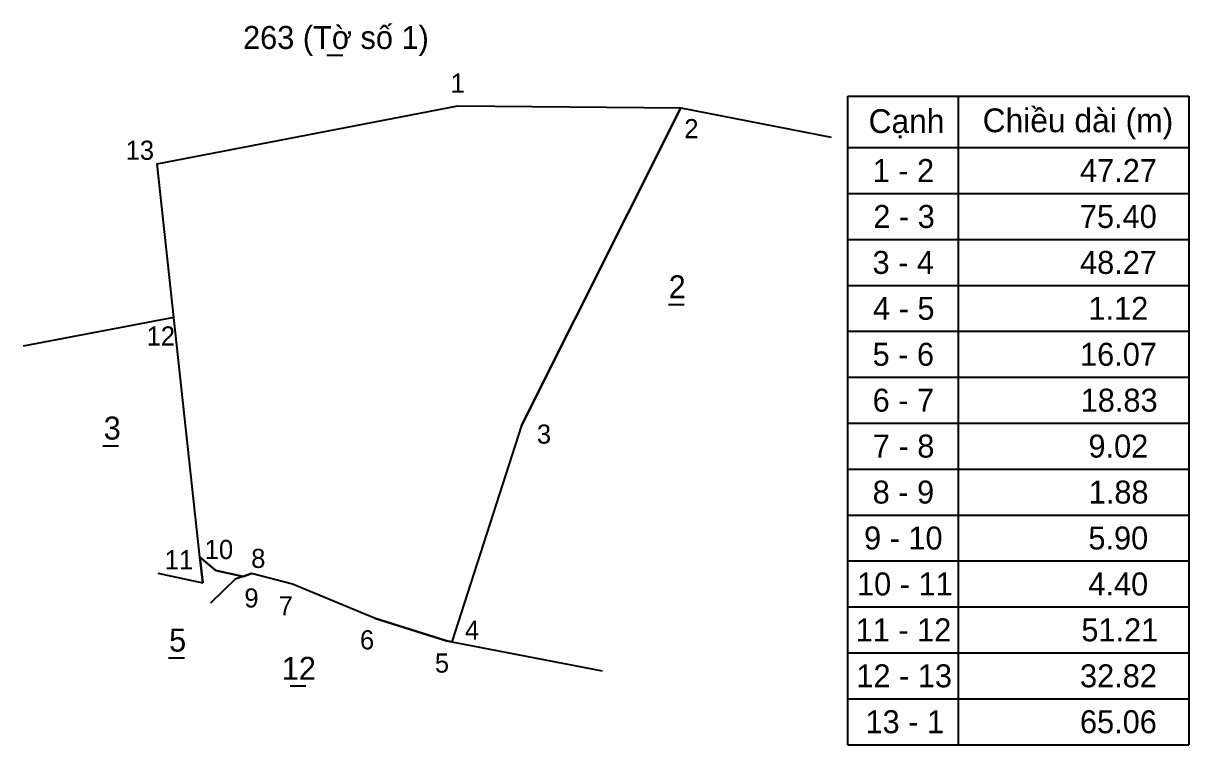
# Model space of a CAD drawing. Extents: x 535764 to 538391, y 1839094 to 1839593.
# Drawn here: x 535763.8 to 536011.2, y 1839330.5 to 1839483.7 of the extents above; entities that cross this region are included whole.
import ezdxf

# ---------------------------------------------------------------- set-up
doc = ezdxf.new("R2010")
doc.units = 0
doc.layers.add('Level 5', color=7, linetype='Continuous')

msp = doc.modelspace()

# ---------------------------------------------------------------- linework, layer by layer
at = {"layer": 'Level 5'}
for p, q in [((535828.23, 1839476.97), (535831.6, 1839476.97)), ((535938.84, 1839468.22), (536011.18, 1839468.22)), ((535938.84, 1839330.52), (535938.84, 1839468.22)), ((535962.25, 1839468.22), (535962.25, 1839330.52)), ((536011.18, 1839468.22), (536011.18, 1839330.52)), ((535869.56, 1839398.33), (535903.35, 1839465.73)), ((535903.35, 1839465.73), (535935.27, 1839459.55)), ((535938.84, 1839457.33), (536011.18, 1839457.33)), ((535938.84, 1839447.57), (536011.18, 1839447.57)), ((535938.84, 1839437.82), (536011.18, 1839437.82)), ((535938.84, 1839428.06), (536011.18, 1839428.06)), ((535900.75, 1839424.01), (535904.12, 1839424.01)), ((535795.76, 1839421.24), (535763.81, 1839415.18)), ((535938.84, 1839418.31), (536011.18, 1839418.31)), ((535938.84, 1839408.56), (536011.18, 1839408.56)), ((535938.84, 1839398.8), (536011.18, 1839398.8)), ((535780.69, 1839394.02), (535784.05, 1839394.02)), ((535938.84, 1839389.05), (536011.18, 1839389.05)), ((535938.84, 1839379.29), (536011.18, 1839379.29)), ((535801.31, 1839370.33), (535801.9, 1839364.93)), ((535801.9, 1839364.93), (535801.31, 1839370.33)), ((535938.84, 1839369.54), (536011.18, 1839369.54)), ((535792.37, 1839366.94), (535801.9, 1839364.93)), ((535803.61, 1839360.66), (535808.78, 1839365.67)), ((535808.78, 1839365.67), (535803.61, 1839360.66)), ((535810.45, 1839366.27), (535808.78, 1839365.67)), ((535810.45, 1839366.27), (535812.22, 1839366.91)), ((535938.84, 1839359.78), (536011.18, 1839359.78)), ((535838.33, 1839357.38), (535853.67, 1839352.59)), ((535853.67, 1839352.59), (535854.76, 1839352.38)), ((535854.76, 1839352.38), (535886.69, 1839346.24)), ((535938.84, 1839350.03), (536011.18, 1839350.03)), ((535794.65, 1839348.99), (535798.01, 1839348.99)), ((535820.44, 1839343), (535823.81, 1839343)), ((535938.84, 1839340.28), (536011.18, 1839340.28)), ((535938.84, 1839330.52), (536011.18, 1839330.52))]:
    msp.add_line(p, q, dxfattribs=at)
msp.add_lwpolyline([(535795.76, 1839421.24), (535792.2, 1839453.87), (535856.08, 1839466.18), (535903.35, 1839465.73), (535869.56, 1839398.33), (535854.76, 1839352.38), (535853.67, 1839352.59), (535838.33, 1839357.38), (535820.95, 1839364.63), (535812.22, 1839366.91), (535810.45, 1839366.27), (535804.68, 1839367.5), (535801.31, 1839370.33)], close=True, dxfattribs=at)
for points in [[(535795.76, 1839421.24), (535792.2, 1839453.87), (535856.08, 1839466.18), (535903.35, 1839465.73)], [(535801.31, 1839370.33), (535804.68, 1839367.5), (535810.45, 1839366.27)]]:
    msp.add_lwpolyline(points, dxfattribs=at)

# ---------------------------------------------------------------- texts
for s, height, p in [('263 (Tờ số 1)', 4.8772, (535810.45, 1839478.27)), ('1', 4.06, (535854.5, 1839469)), ('Cạnh', 5.04, (535943.23, 1839460.42)), ('Chiều dài (m)', 5.0397, (535967.45, 1839460.59)), ('2', 4.06, (535904.12, 1839459.32)), ('13', 4.064, (535785.52, 1839454.73)), ('1 - 2', 4.877, (535944.09, 1839450.01)), ('47.27', 4.877, (535988.12, 1839450.01)), ('2 - 3', 4.877, (535944.24, 1839440.26)), ('75.40', 4.877, (535988.09, 1839440.26)), ('3 - 4', 4.877, (535944.07, 1839430.5)), ('48.27', 4.877, (535988.12, 1839430.5)), ('2', 4.88, (535900.79, 1839425.32)), ('4 - 5', 4.877, (535944.18, 1839420.75)), ('1.12', 4.877, (535989.91, 1839420.75)), ('12', 4.064, (535789.98, 1839415.29)), ('5 - 6', 4.877, (535944.08, 1839410.99)), ('16.07', 4.877, (535988.12, 1839410.99)), ('6 - 7', 4.877, (535944.1, 1839401.24)), ('18.83', 4.877, (535988.26, 1839401.24)), ('3', 4.88, (535780.87, 1839395.32)), ('3', 4.06, (535872.82, 1839394.45)), ('7 - 8', 4.877, (535944.15, 1839391.49)), ('9.02', 4.877, (535989.91, 1839391.49)), ('8 - 9', 4.877, (535944.1, 1839381.73)), ('1.88', 4.877, (535989.97, 1839381.73)), ('9 - 10', 4.877, (535942.27, 1839371.98)), ('5.90', 4.877, (535989.89, 1839371.98)), ('10', 4.064, (535802.31, 1839369.95)), ('11', 4.064, (535793.82, 1839367.77)), ('8', 4.06, (535812.18, 1839368.06)), ('10 - 11', 4.877, (535940.78, 1839362.22)), ('4.40', 4.877, (535989.89, 1839362.22)), ('9', 4.06, (535810.73, 1839359.65)), ('7', 4.06, (535818.02, 1839357.98)), ('11 - 12', 4.877, (535940.49, 1839352.47)), ('51.21', 4.877, (535988.4, 1839352.47)), ('5', 4.88, (535794.76, 1839350.29)), ('4', 4.06, (535857.56, 1839352.83)), ('6', 4.06, (535835.27, 1839350.76)), ('12', 4.877, (535818.67, 1839344.3)), ('5', 4.06, (535851.17, 1839345.83)), ('12 - 13', 4.877, (535940.64, 1839342.71)), ('32.82', 4.877, (535988.11, 1839342.71)), ('13 - 1', 4.877, (535942.58, 1839332.96)), ('65.06', 4.877, (535988.1, 1839332.96))]:
    msp.add_text(s, height=height, dxfattribs=at).set_placement(p)

doc.saveas('drawing.dxf')
